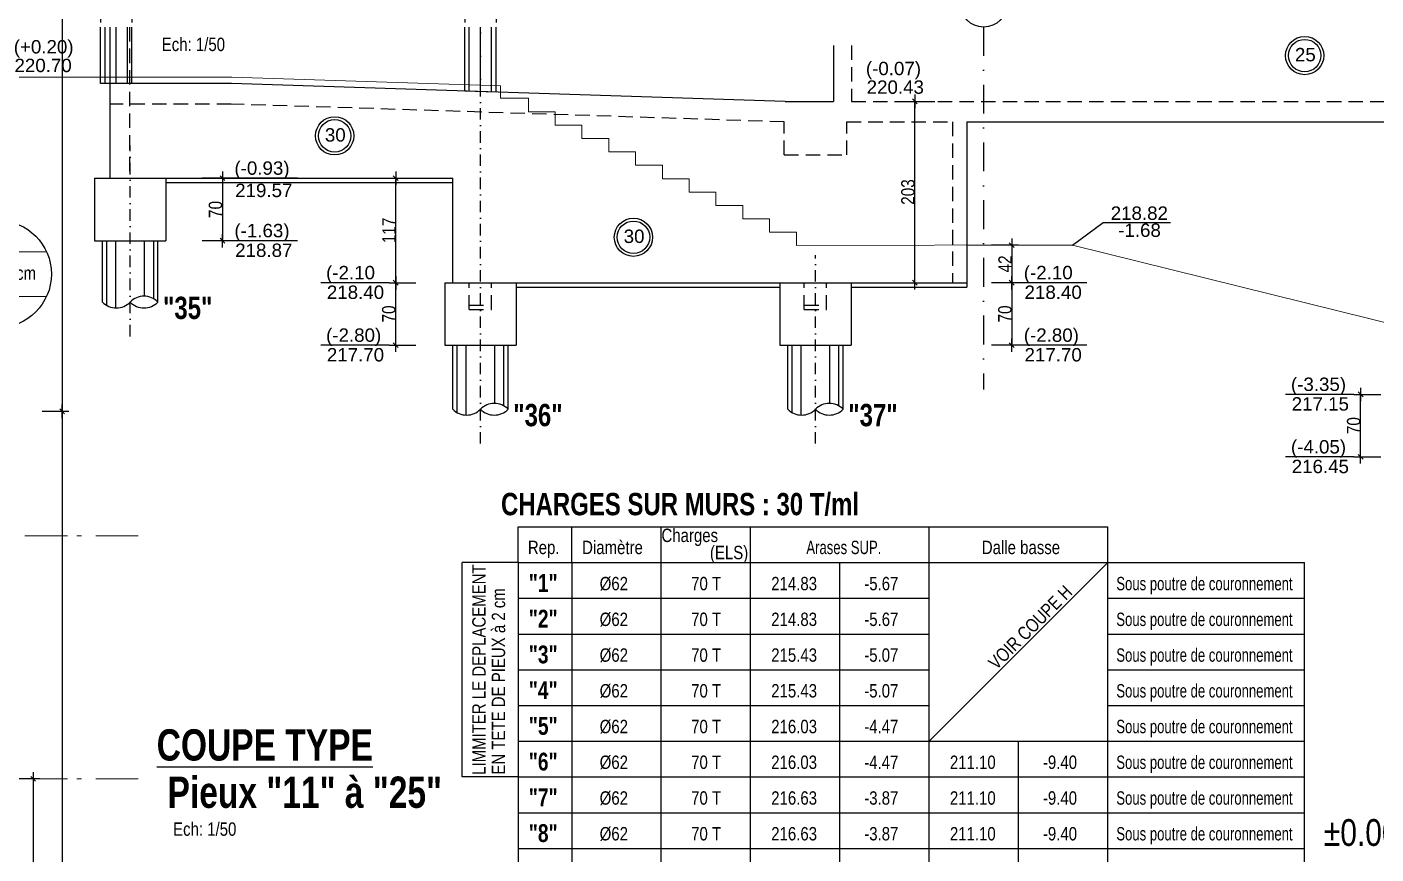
# Model space of a CAD drawing. Header units: centimetres. Extents: x 0 to 26456, y -12469 to -8269.
# Drawn here: x 23976 to 25486, y -10975 to -10049 of the extents above; entities that cross this region are included whole.
import ezdxf
from ezdxf.enums import TextEntityAlignment as Align

# ---------------------------------------------------------------- set-up
doc = ezdxf.new("R2010")
doc.units = ezdxf.units.CM
doc.header["$LTSCALE"] = 25.4
doc.header["$PDMODE"] = 1
doc.header["$PDSIZE"] = -2
for name, pattern in [('CACHEX2', [19.05, 12.7, -6.35]), ('Style de ligne -6', [1.04164, 0.625, -0.20828, 0.06943, -0.13893]), ('TIRETPTX2', [50.8, 25.4, -12.7, 0, -12.7])]:
    doc.linetypes.add(name, pattern=pattern)
for name, color, linetype in [('01_cote_gen', 4, 'Continuous'), ('01_linteaux', 2, 'Continuous'), ('01_poch_murs', 253, 'Continuous'), ('01_texte', 230, 'Continuous'), ('AA_COTES', 2, 'Continuous')]:
    doc.layers.add(name, color=color, linetype=linetype)
doc.layers.add('01_murs_coup', color=5, linetype='Continuous', lineweight=60)
doc.layers.add('B Général', color=7, linetype='Continuous', lineweight=5)
doc.styles.add('impact', font='impact.ttf')
doc.styles.add('MATTE_TXT', font='arial.ttf')
doc.styles.add('STYLE2', font='ARIALN.TTF')
doc.dimstyles.new('JB50', dxfattribs={"dimscale": 0.1, "dimtxt": 150, "dimasz": 15, "dimexe": 0.1, "dimexo": 0.1, "dimgap": 0.09, "dimtad": 1, "dimdec": 1, "dimdsep": 46, "dimtxsty": 'STYLE2', "dimblk1": 'BOND_G', "dimblk2": 'BOND_D', "dimsah": 1, "dimcen": 1.5, "dimdle": 0.01, "dimse1": 1, "dimse2": 1, "dimclrd": 4, "dimclre": 2, "dimclrt": 6, "dimazin": 2, "dimtfac": 2.333333, "dimtdec": 1, "dimtix": 1, "dimtmove": 2, "dimatfit": 3, "dimldrblk": 'BOND_G', "dimfxl": 1, "dimtolj": 1, "dimtzin": 0, "dimarcsym": 0})

# ---------------------------------------------------------------- blocks, each defined once
blk = doc.blocks.new('BOND_G')
at = {"layer": 'AA_COTES', "color": 0}
for p, q in [((0, -5), (0, 15)), ((5, 0), (-5, 0)), ((1.8, 1.8), (-1.8, -1.8))]:
    blk.add_line(p, q, dxfattribs=at)
blk = doc.blocks.new('BOND_D')
at = {"layer": 'AA_COTES', "color": 0}
for p, q in [((5, 0), (-5, 0)), ((-1.8, -1.8), (1.8, 1.8)), ((0, 5), (0, -15))]:
    blk.add_line(p, q, dxfattribs=at)
blk = doc.blocks.new('*D25')
at = {"layer": '01_cote_gen', "color": 4, "lineweight": -2, "transparency": 16777216}
blk.add_line((24015.6, -8682.8), (24015.6, -10478.1), dxfattribs=at)
at = {"layer": 'Defpoints', "color": 0, "transparency": 16777216}
for p in [(23993.1, -8681.3), (23993.1, -10479.6), (24015.6, -10479.6)]:
    blk.add_point(p, dxfattribs=at)
at = {"layer": '01_cote_gen', "color": 4, "lineweight": -2, "transparency": 16777216, "xscale": 1.5, "yscale": 1.5, "zscale": 1.5}
for name, p, rotation in [('BOND_G', (24015.6, -8681.3), 90), ('BOND_D', (24015.6, -10479.6), 270)]:
    blk.add_blockref(name, p, dxfattribs=dict(at, rotation=rotation))
at = {"layer": '01_cote_gen', "color": 6, "transparency": 16777216, "insert": (24007.9, -9580.4), "char_height": 15, "attachment_point": 5, "rotation": 90, "style": 'STYLE2'}
blk.add_mtext('\\A1;1798.3', dxfattribs=at)
blk = doc.blocks.new('*D46')
at = {"layer": '01_cote_gen', "color": 4, "lineweight": -2, "ltscale": 3, "transparency": 16777216}
blk.add_line((23586.9, -10481.1), (23586.9, -11070), dxfattribs=at)
at = {"layer": 'Defpoints', "color": 0, "ltscale": 3, "transparency": 16777216}
for p in [(24009.5, -10479.6), (23586.9, -11071.5), (23586.9, -11071.5)]:
    blk.add_point(p, dxfattribs=at)
at = {"layer": '01_cote_gen', "color": 4, "lineweight": -2, "ltscale": 3, "transparency": 16777216, "xscale": 1.5, "yscale": 1.5, "zscale": 1.5}
for name, p, rotation in [('BOND_G', (23586.9, -10479.6), 90), ('BOND_D', (23586.9, -11071.5), 270)]:
    blk.add_blockref(name, p, dxfattribs=dict(at, rotation=rotation))
at = {"layer": '01_cote_gen', "color": 6, "ltscale": 3, "transparency": 16777216, "insert": (23579.2, -10775.6), "char_height": 15, "attachment_point": 5, "rotation": 90, "style": 'STYLE2'}
blk.add_mtext('\\A1;591.9', dxfattribs=at)
blk = doc.blocks.new('*D104')
at = {"layer": '01_cote_gen', "color": 4, "lineweight": -2, "ltscale": 3, "transparency": 16777216}
blk.add_line((24015.6, -10481.1), (24015.6, -11561.9), dxfattribs=at)
at = {"layer": 'Defpoints', "color": 0, "ltscale": 3, "transparency": 16777216}
for p in [(23885.3, -10479.6), (24015.6, -11563.4), (24018.3, -11563.4)]:
    blk.add_point(p, dxfattribs=at)
at = {"layer": '01_cote_gen', "color": 4, "lineweight": -2, "ltscale": 3, "transparency": 16777216, "xscale": 1.5, "yscale": 1.5, "zscale": 1.5}
for name, p, rotation in [('BOND_G', (24015.6, -10479.6), 90), ('BOND_D', (24015.6, -11563.4), 270)]:
    blk.add_blockref(name, p, dxfattribs=dict(at, rotation=rotation))
at = {"layer": '01_cote_gen', "color": 6, "ltscale": 3, "transparency": 16777216, "insert": (24007.9, -11021.5), "char_height": 15, "attachment_point": 5, "rotation": 90, "style": 'STYLE2'}
blk.add_mtext('\\A1;1083.8', dxfattribs=at)
blk = doc.blocks.new('*D183')
at = {"layer": '01_cote_gen', "color": 4, "lineweight": -2, "ltscale": 3, "transparency": 16777216}
blk.add_line((25468.9, -10529.1), (25468.9, -10462.1), dxfattribs=at)
at = {"layer": 'Defpoints', "color": 0, "ltscale": 3, "transparency": 16777216}
for p in [(25468.9, -10460.6), (25511.2, -10460.6), (25511.2, -10530.6)]:
    blk.add_point(p, dxfattribs=at)
at = {"layer": '01_cote_gen', "color": 4, "lineweight": -2, "ltscale": 3, "transparency": 16777216, "xscale": 1.5, "yscale": 1.5, "zscale": 1.5}
for name, p, rotation in [('BOND_D', (25468.9, -10460.6), 90), ('BOND_G', (25468.9, -10530.6), 270)]:
    blk.add_blockref(name, p, dxfattribs=dict(at, rotation=rotation))
at = {"layer": '01_cote_gen', "color": 6, "ltscale": 3, "transparency": 16777216, "insert": (25461.2, -10495.6), "char_height": 15, "attachment_point": 5, "rotation": 90, "style": 'STYLE2'}
blk.add_mtext('\\A1;70', dxfattribs=at)
blk = doc.blocks.new('*D188')
at = {"layer": '01_cote_gen', "color": 4, "lineweight": -2, "ltscale": 3, "transparency": 16777216}
blk.add_line((25078.4, -10295.1), (25078.4, -10334.1), dxfattribs=at)
at = {"layer": 'Defpoints', "color": 0, "ltscale": 3, "transparency": 16777216}
for p in [(25087.2, -10293.6), (25028, -10335.6), (25078.4, -10335.6)]:
    blk.add_point(p, dxfattribs=at)
at = {"layer": '01_cote_gen', "color": 4, "lineweight": -2, "ltscale": 3, "transparency": 16777216, "xscale": 1.5, "yscale": 1.5, "zscale": 1.5}
for name, p, rotation in [('BOND_G', (25078.4, -10293.6), 90), ('BOND_D', (25078.4, -10335.6), 270)]:
    blk.add_blockref(name, p, dxfattribs=dict(at, rotation=rotation))
at = {"layer": '01_cote_gen', "color": 6, "ltscale": 3, "transparency": 16777216, "insert": (25070.9, -10314.6), "char_height": 15, "attachment_point": 5, "rotation": 90, "style": 'STYLE2'}
blk.add_mtext('\\A1;42', dxfattribs=at)
blk = doc.blocks.new('*D189')
at = {"layer": '01_cote_gen', "color": 4, "lineweight": -2, "ltscale": 3, "transparency": 16777216}
blk.add_line((25078.4, -10337.1), (25078.4, -10404.1), dxfattribs=at)
at = {"layer": 'Defpoints', "color": 0, "ltscale": 3, "transparency": 16777216}
for p in [(25055.9, -10335.6), (24898.7, -10405.6), (25078.4, -10405.6)]:
    blk.add_point(p, dxfattribs=at)
at = {"layer": '01_cote_gen', "color": 4, "lineweight": -2, "ltscale": 3, "transparency": 16777216, "xscale": 1.5, "yscale": 1.5, "zscale": 1.5}
for name, p, rotation in [('BOND_G', (25078.4, -10335.6), 90), ('BOND_D', (25078.4, -10405.6), 270)]:
    blk.add_blockref(name, p, dxfattribs=dict(at, rotation=rotation))
at = {"layer": '01_cote_gen', "color": 6, "ltscale": 3, "transparency": 16777216, "insert": (25070.8, -10370.6), "char_height": 15, "attachment_point": 5, "rotation": 90, "style": 'STYLE2'}
blk.add_mtext('\\A1;70', dxfattribs=at)
blk = doc.blocks.new('*D190')
at = {"layer": '01_cote_gen', "color": 4, "lineweight": -2, "ltscale": 3, "transparency": 16777216}
blk.add_line((24388.9, -10334.1), (24388.9, -10220.1), dxfattribs=at)
at = {"layer": 'Defpoints', "color": 0, "ltscale": 3, "transparency": 16777216}
for p in [(24388.9, -10218.6), (24432.1, -10218.6), (24523.7, -10335.6)]:
    blk.add_point(p, dxfattribs=at)
at = {"layer": '01_cote_gen', "color": 4, "lineweight": -2, "ltscale": 3, "transparency": 16777216, "xscale": 1.5, "yscale": 1.5, "zscale": 1.5}
for name, p, rotation in [('BOND_D', (24388.9, -10218.6), 90), ('BOND_G', (24388.9, -10335.6), 270)]:
    blk.add_blockref(name, p, dxfattribs=dict(at, rotation=rotation))
at = {"layer": '01_cote_gen', "color": 6, "ltscale": 3, "transparency": 16777216, "insert": (24381.3, -10277.1), "char_height": 15, "attachment_point": 5, "rotation": 90, "style": 'STYLE2'}
blk.add_mtext('\\A1;117', dxfattribs=at)
blk = doc.blocks.new('*D184')
at = {"layer": '01_cote_gen', "color": 4, "lineweight": -2, "ltscale": 3, "transparency": 16777216}
blk.add_line((24388.9, -10404.1), (24388.9, -10337.1), dxfattribs=at)
at = {"layer": 'Defpoints', "color": 0, "ltscale": 3, "transparency": 16777216}
for p in [(24388.9, -10335.6), (24443.7, -10335.6), (24443.7, -10405.6)]:
    blk.add_point(p, dxfattribs=at)
at = {"layer": '01_cote_gen', "color": 4, "lineweight": -2, "ltscale": 3, "transparency": 16777216, "xscale": 1.5, "yscale": 1.5, "zscale": 1.5}
for name, p, rotation in [('BOND_D', (24388.9, -10335.6), 90), ('BOND_G', (24388.9, -10405.6), 270)]:
    blk.add_blockref(name, p, dxfattribs=dict(at, rotation=rotation))
at = {"layer": '01_cote_gen', "color": 6, "ltscale": 3, "transparency": 16777216, "insert": (24381.2, -10370.6), "char_height": 15, "attachment_point": 5, "rotation": 90, "style": 'STYLE2'}
blk.add_mtext('\\A1;70', dxfattribs=at)
blk = doc.blocks.new('*D187')
at = {"layer": '01_cote_gen', "color": 4, "lineweight": -2, "ltscale": 3, "transparency": 16777216}
blk.add_line((24194.9, -10220.1), (24194.9, -10287.1), dxfattribs=at)
at = {"layer": 'Defpoints', "color": 0, "ltscale": 3, "transparency": 16777216}
for p in [(24177.5, -10218.6), (24131.7, -10288.6), (24194.9, -10288.6)]:
    blk.add_point(p, dxfattribs=at)
at = {"layer": '01_cote_gen', "color": 4, "lineweight": -2, "ltscale": 3, "transparency": 16777216, "xscale": 1.5, "yscale": 1.5, "zscale": 1.5}
for name, p, rotation in [('BOND_G', (24194.9, -10218.6), 90), ('BOND_D', (24194.9, -10288.6), 270)]:
    blk.add_blockref(name, p, dxfattribs=dict(at, rotation=rotation))
at = {"layer": '01_cote_gen', "color": 6, "ltscale": 3, "transparency": 16777216, "insert": (24187.2, -10253.6), "char_height": 15, "attachment_point": 5, "rotation": 90, "style": 'STYLE2'}
blk.add_mtext('\\A1;70', dxfattribs=at)
blk = doc.blocks.new('*D226')
at = {"layer": '01_cote_gen', "color": 4, "lineweight": -2, "ltscale": 3, "transparency": 16777216}
blk.add_line((24970, -10334.1), (24970, -10134.1), dxfattribs=at)
at = {"layer": 'Defpoints', "color": 0, "ltscale": 3, "transparency": 16777216}
for p in [(24970, -10132.6), (24980.5, -10132.6), (24980.5, -10335.6)]:
    blk.add_point(p, dxfattribs=at)
at = {"layer": '01_cote_gen', "color": 4, "lineweight": -2, "ltscale": 3, "transparency": 16777216, "xscale": 1.5, "yscale": 1.5, "zscale": 1.5}
for name, p, rotation in [('BOND_D', (24970, -10132.6), 90), ('BOND_G', (24970, -10335.6), 270)]:
    blk.add_blockref(name, p, dxfattribs=dict(at, rotation=rotation))
at = {"layer": '01_cote_gen', "color": 6, "ltscale": 3, "transparency": 16777216, "insert": (24962.3, -10234.1), "char_height": 15, "attachment_point": 5, "rotation": 90, "style": 'STYLE2'}
blk.add_mtext('\\A1;203', dxfattribs=at)
blk = doc.blocks.new('*D256')
at = {"layer": '01_cote_gen', "color": 4, "lineweight": -2, "ltscale": 3, "transparency": 16777216}
blk.add_line((23983, -10892.5), (23983, -11561.9), dxfattribs=at)
at = {"layer": 'Defpoints', "color": 0, "ltscale": 3, "transparency": 16777216}
for p in [(23943.7, -10891), (23943.7, -11563.4), (23983, -11563.4)]:
    blk.add_point(p, dxfattribs=at)
at = {"layer": '01_cote_gen', "color": 4, "lineweight": -2, "ltscale": 3, "transparency": 16777216, "xscale": 1.5, "yscale": 1.5, "zscale": 1.5}
for name, p, rotation in [('BOND_G', (23983, -10891), 90), ('BOND_D', (23983, -11563.4), 270)]:
    blk.add_blockref(name, p, dxfattribs=dict(at, rotation=rotation))
at = {"layer": '01_cote_gen', "color": 6, "ltscale": 3, "transparency": 16777216, "insert": (23975.3, -11227.2), "char_height": 15, "attachment_point": 5, "rotation": 90, "style": 'STYLE2'}
blk.add_mtext('\\A1;672.5', dxfattribs=at)
blk = doc.blocks.new('*D260')
at = {"layer": '01_cote_gen', "color": 4, "lineweight": -2, "ltscale": 3, "transparency": 16777216}
blk.add_line((24467.7, -10021.7), (24499.7, -10021.7), dxfattribs=at)
at = {"layer": 'Defpoints', "color": 0, "ltscale": 3, "transparency": 16777216}
for p in [(24501.2, -10021.7), (24466.2, -10049.4), (24501.2, -10049.4)]:
    blk.add_point(p, dxfattribs=at)
at = {"layer": '01_cote_gen', "color": 4, "lineweight": -2, "ltscale": 3, "transparency": 16777216, "xscale": 1.5, "yscale": 1.5, "zscale": 1.5, "rotation": 180}
blk.add_blockref('BOND_G', (24466.2, -10021.7), dxfattribs=at)
at = {"layer": '01_cote_gen', "color": 4, "lineweight": -2, "ltscale": 3, "transparency": 16777216, "xscale": 1.5, "yscale": 1.5, "zscale": 1.5}
blk.add_blockref('BOND_D', (24501.2, -10021.7), dxfattribs=at)
at = {"layer": '01_cote_gen', "color": 6, "ltscale": 3, "transparency": 16777216, "insert": (24483.7, -10013.6), "char_height": 15, "attachment_point": 5, "style": 'STYLE2'}
blk.add_mtext('\\A1;%%C35', dxfattribs=at)
blk = doc.blocks.new('*D261')
at = {"layer": '01_cote_gen', "color": 4, "lineweight": -2, "ltscale": 3, "transparency": 16777216}
blk.add_line((24060, -10021.7), (24092, -10021.7), dxfattribs=at)
at = {"layer": 'Defpoints', "color": 0, "ltscale": 3, "transparency": 16777216}
for p in [(24093.5, -10021.7), (24058.5, -10049.4), (24093.5, -10049.4)]:
    blk.add_point(p, dxfattribs=at)
at = {"layer": '01_cote_gen', "color": 4, "lineweight": -2, "ltscale": 3, "transparency": 16777216, "xscale": 1.5, "yscale": 1.5, "zscale": 1.5, "rotation": 180}
blk.add_blockref('BOND_G', (24058.5, -10021.7), dxfattribs=at)
at = {"layer": '01_cote_gen', "color": 4, "lineweight": -2, "ltscale": 3, "transparency": 16777216, "xscale": 1.5, "yscale": 1.5, "zscale": 1.5}
blk.add_blockref('BOND_D', (24093.5, -10021.7), dxfattribs=at)
at = {"layer": '01_cote_gen', "color": 6, "ltscale": 3, "transparency": 16777216, "insert": (24076, -10013.6), "char_height": 15, "attachment_point": 5, "style": 'STYLE2'}
blk.add_mtext('\\A1;%%C35', dxfattribs=at)

msp = doc.modelspace()

# ---------------------------------------------------------------- linework, layer by layer
at = {"layer": '01_cote_gen', "ltscale": 3}
msp.add_line((24501.17, -10122.15), (24466.17, -10121.02), dxfattribs=at)
at = {"layer": '01_linteaux'}
for p, q in [((24058.55, -10112.6), (24058.55, -10049.39)), ((24068.97, -10049.39), (24068.97, -10218.6)), ((24093.55, -10112.6), (24093.55, -10049.39)), ((24466.17, -10121.02), (24466.17, -10049.39)), ((24501.17, -10122.15), (24501.17, -10049.39)), ((24878.97, -10070.1), (24878.97, -10132.6)), ((24068.97, -10112.6), (24058.55, -10112.6)), ((24205.18, -10112.6), (24068.97, -10112.6)), ((24093.55, -10112.6), (24068.97, -10112.6)), ((24824.86, -10132.6), (24205.18, -10112.6)), ((24824.86, -10132.6), (24878.97, -10132.6)), ((25027.97, -10155.6), (25027.97, -10340.6)), ((25027.97, -10155.6), (26405.97, -10155.6)), ((24051.67, -10218.6), (24051.67, -10288.6)), ((24051.67, -10218.6), (24131.67, -10218.6)), ((24068.97, -10218.6), (24452.67, -10218.6)), ((24131.67, -10218.6), (24131.67, -10288.6)), ((24452.67, -10335.6), (24452.67, -10218.6)), ((24131.67, -10223.6), (24452.67, -10223.6)), ((24051.67, -10288.6), (24131.67, -10288.6)), ((24060.67, -10357.22), (24060.67, -10288.6)), ((24122.67, -10357.22), (24122.67, -10288.6)), ((24443.67, -10335.6), (24443.67, -10405.6)), ((24443.67, -10335.6), (24523.67, -10335.6)), ((24523.67, -10335.6), (25027.97, -10335.6)), ((24523.67, -10335.6), (24523.67, -10405.6)), ((24523.67, -10340.6), (24818.67, -10340.6)), ((24818.67, -10335.6), (24818.67, -10405.6)), ((24818.67, -10335.6), (24898.67, -10335.6)), ((24898.67, -10335.6), (24898.67, -10405.6)), ((24898.67, -10340.6), (25027.97, -10340.6)), ((24443.67, -10405.6), (24523.67, -10405.6)), ((24452.67, -10477.22), (24452.67, -10405.6)), ((24514.67, -10477.22), (24514.67, -10405.6)), ((24818.67, -10405.6), (24898.67, -10405.6)), ((24827.67, -10477.22), (24827.67, -10405.6)), ((24889.67, -10477.22), (24889.67, -10405.6))]:
    msp.add_line(p, q, dxfattribs=at)
at = {"layer": '01_linteaux', "linetype": 'CACHEX2', "ltscale": 0.05}
for p, q in [((24090.97, -10049.39), (24090.97, -10218.6)), ((24898.97, -10070.1), (24898.97, -10132.6)), ((24204.81, -10135.6), (24068.97, -10135.6)), ((24823.67, -10155.57), (24204.81, -10135.6)), ((24898.97, -10132.6), (26405.97, -10132.6)), ((24823.67, -10192.6), (24823.67, -10155.57)), ((24893.67, -10155.6), (25011.97, -10155.6)), ((24893.67, -10192.6), (24893.67, -10155.6)), ((25011.97, -10155.6), (25011.97, -10335.6)), ((24823.67, -10192.6), (24893.67, -10192.6)), ((24471.17, -10365.6), (24471.17, -10335.6)), ((24496.17, -10365.6), (24496.17, -10335.6)), ((24846.17, -10365.6), (24846.17, -10335.6)), ((24871.17, -10365.6), (24871.17, -10335.6)), ((24471.17, -10360.6), (24496.17, -10360.6)), ((24471.17, -10365.6), (24496.17, -10365.6)), ((24846.17, -10360.6), (24871.17, -10360.6)), ((24846.17, -10365.6), (24871.17, -10365.6))]:
    msp.add_line(p, q, dxfattribs=at)
at = {"layer": '01_linteaux', "linetype": 'TIRETPTX2', "ltscale": 0.02}
for p, q in [((24483.67, -10515.75), (24483.67, -10049.39)), ((24091.67, -10395.75), (24091.67, -10181.85)), ((24858.67, -10515.75), (24858.67, -10304.85))]:
    msp.add_line(p, q, dxfattribs=at)
at = {"layer": '01_linteaux', "linetype": 'TIRETPTX2', "ltscale": 0.05}
msp.add_line((25046.97, -10049.39), (25046.97, -10455.03), dxfattribs=at)
at = {"layer": '01_linteaux'}
for centre, start, end in [((24076.17, -10342.15), 224.19387, 315.80613), ((24107.17, -10372.29), 44.19387, 135.80613), ((24107.17, -10342.15), 224.19387, 315.80613), ((24468.17, -10462.15), 224.19387, 315.80613), ((24499.17, -10492.29), 44.19387, 135.80613), ((24499.17, -10462.15), 224.19387, 315.80613), ((24843.17, -10462.15), 224.19387, 315.80613), ((24874.17, -10492.29), 44.19387, 135.80613), ((24874.17, -10462.15), 224.19387, 315.80613)]:
    msp.add_arc(centre, 21.62, start, end, dxfattribs=at)
at = {"layer": '01_murs_coup', "linetype": 'Continuous', "lineweight": 5}
for p, q in [((24205.29, -10105.6), (23960.11, -10105.6)), ((24506.15, -10115.31), (24205.29, -10105.6)), ((24506.15, -10115.31), (24506.15, -10129.17)), ((24506.15, -10129.17), (24537.35, -10129.17)), ((24537.35, -10129.17), (24537.35, -10144.17)), ((24537.35, -10144.17), (24567.35, -10144.17)), ((24567.35, -10144.17), (24567.35, -10159.17)), ((24567.35, -10159.17), (24597.35, -10159.17)), ((24597.35, -10159.17), (24597.35, -10174.17)), ((24597.35, -10174.17), (24627.35, -10174.17)), ((24627.35, -10174.17), (24627.35, -10189.17)), ((24627.35, -10189.17), (24657.35, -10189.17)), ((24657.35, -10189.17), (24657.35, -10204.17)), ((24657.35, -10204.17), (24687.35, -10204.17)), ((24687.35, -10204.17), (24687.35, -10219.17)), ((24687.35, -10219.17), (24717.35, -10219.17)), ((24717.35, -10219.17), (24717.35, -10234.17)), ((24717.35, -10234.17), (24747.35, -10234.17)), ((24747.35, -10234.17), (24747.35, -10249.17)), ((24747.35, -10249.17), (24777.35, -10249.17)), ((24777.35, -10249.17), (24777.35, -10264.17)), ((24777.35, -10264.17), (24807.35, -10264.17)), ((24807.35, -10264.17), (24807.35, -10279.17)), ((24807.35, -10279.17), (24837.35, -10279.17)), ((24837.35, -10279.17), (24837.35, -10293.91)), ((24837.35, -10293.91), (25146.09, -10293.33)), ((25027.97, -10293.6), (25146.47, -10293.6)), ((26204.97, -10555.6), (25146.47, -10293.6)), ((23888.99, -10300.85), (23998.01, -10300.85)), ((23888.99, -10351), (23998.01, -10351))]:
    msp.add_line(p, q, dxfattribs=at)
at = {"layer": '01_poch_murs'}
for p, q in [((24063.55, -10112.6), (24063.55, -10049.39)), ((24076.05, -10112.6), (24076.05, -10049.39)), ((24088.55, -10112.6), (24088.55, -10049.39)), ((24471.17, -10121.18), (24471.17, -10049.39)), ((24483.67, -10121.59), (24483.67, -10049.39)), ((24496.17, -10121.99), (24496.17, -10049.39)), ((24065.67, -10361.04), (24065.67, -10288.6)), ((24075.67, -10363.76), (24075.67, -10288.6)), ((24107.67, -10350.67), (24107.67, -10288.6)), ((24117.67, -10288.6), (24117.67, -10353.39)), ((24457.67, -10481.04), (24457.67, -10405.6)), ((24467.67, -10483.76), (24467.67, -10405.6)), ((24499.67, -10470.67), (24499.67, -10405.6)), ((24509.67, -10405.6), (24509.67, -10473.39)), ((24832.67, -10481.04), (24832.67, -10405.6)), ((24842.67, -10483.76), (24842.67, -10405.6)), ((24874.67, -10470.67), (24874.67, -10405.6)), ((24884.67, -10405.6), (24884.67, -10473.39))]:
    msp.add_line(p, q, dxfattribs=at)
at = {"layer": '01_texte'}
for p, q in [((24278.78, -10218.6), (24202.37, -10218.6)), ((25146.47, -10293.6), (25180.81, -10268.06)), ((25180.81, -10268.06), (25256.07, -10268.06)), ((24278.78, -10288.6), (24202.37, -10288.6)), ((24381.38, -10335.6), (24304.97, -10335.6)), ((25162.34, -10335.6), (25085.93, -10335.6)), ((24381.38, -10405.6), (24304.97, -10405.6)), ((25162.34, -10405.6), (25085.93, -10405.6)), ((25461.35, -10460.6), (25384.94, -10460.6)), ((25461.35, -10530.6), (25384.94, -10530.6)), ((24525.97, -10608.83), (25185.97, -10608.83)), ((24525.97, -10648.83), (24525.97, -10608.83)), ((24585.97, -10648.83), (24585.97, -10608.83)), ((24685.97, -10648.83), (24685.97, -10608.83)), ((24785.97, -10648.83), (24785.97, -10608.83)), ((24985.97, -10648.83), (24985.97, -10608.83)), ((25185.97, -10648.83), (25185.97, -10608.83)), ((24463.09, -10888.83), (24463.09, -10648.83)), ((24525.97, -10648.83), (24463.09, -10648.83)), ((24525.97, -10648.83), (24525.97, -10688.83)), ((24525.97, -10648.83), (25405.97, -10648.83)), ((24585.97, -10648.83), (24585.97, -10688.83)), ((24685.97, -10688.83), (24685.97, -10648.83)), ((24785.97, -10688.83), (24785.97, -10648.83)), ((24885.97, -10688.83), (24885.97, -10648.83)), ((24985.97, -10688.83), (24985.97, -10648.83)), ((24985.97, -10848.83), (25185.97, -10648.83)), ((25185.97, -10688.83), (25185.97, -10648.83)), ((25405.97, -10688.83), (25405.97, -10648.83)), ((24525.97, -10688.83), (24985.97, -10688.83)), ((24525.97, -10688.83), (24525.97, -10728.83)), ((24585.97, -10688.83), (24585.97, -10728.83)), ((24685.97, -10728.83), (24685.97, -10688.83)), ((24785.97, -10728.83), (24785.97, -10688.83)), ((24885.97, -10728.83), (24885.97, -10688.83)), ((24985.97, -10728.83), (24985.97, -10688.83)), ((25185.97, -10728.83), (25185.97, -10688.83)), ((25185.97, -10688.83), (25405.97, -10688.83)), ((25405.97, -10728.83), (25405.97, -10688.83)), ((24525.97, -10728.83), (24985.97, -10728.83)), ((24525.97, -10728.83), (24525.97, -10768.83)), ((24585.97, -10728.83), (24585.97, -10768.83)), ((24685.97, -10768.83), (24685.97, -10728.83)), ((24785.97, -10768.83), (24785.97, -10728.83)), ((24885.97, -10768.83), (24885.97, -10728.83)), ((24985.97, -10768.83), (24985.97, -10728.83)), ((25185.97, -10768.83), (25185.97, -10728.83)), ((25185.97, -10728.83), (25405.97, -10728.83)), ((25405.97, -10768.83), (25405.97, -10728.83)), ((24525.97, -10768.83), (24985.97, -10768.83)), ((24525.97, -10768.83), (24525.97, -10808.83)), ((24585.97, -10768.83), (24585.97, -10808.83)), ((24685.97, -10808.83), (24685.97, -10768.83)), ((24785.97, -10808.83), (24785.97, -10768.83)), ((24885.97, -10808.83), (24885.97, -10768.83)), ((24985.97, -10808.83), (24985.97, -10768.83)), ((25185.97, -10808.83), (25185.97, -10768.83)), ((25185.97, -10768.83), (25405.97, -10768.83)), ((25405.97, -10808.83), (25405.97, -10768.83)), ((24525.97, -10808.83), (24985.97, -10808.83)), ((24525.97, -10808.83), (24525.97, -10848.83)), ((24585.97, -10808.83), (24585.97, -10848.83)), ((24685.97, -10848.83), (24685.97, -10808.83)), ((24785.97, -10848.83), (24785.97, -10808.83)), ((24885.97, -10848.83), (24885.97, -10808.83)), ((24985.97, -10848.83), (24985.97, -10808.83)), ((25185.97, -10848.83), (25185.97, -10808.83)), ((25185.97, -10808.83), (25405.97, -10808.83)), ((25405.97, -10848.83), (25405.97, -10808.83)), ((24525.97, -10848.83), (25405.97, -10848.83)), ((24525.97, -10848.83), (24525.97, -10888.83)), ((24585.97, -10848.83), (24585.97, -10888.83)), ((24685.97, -10888.83), (24685.97, -10848.83)), ((24785.97, -10888.83), (24785.97, -10848.83)), ((24885.97, -10888.83), (24885.97, -10848.83)), ((24985.97, -10888.83), (24985.97, -10848.83)), ((25085.97, -10888.83), (25085.97, -10848.83)), ((25185.97, -10888.83), (25185.97, -10848.83)), ((25405.97, -10888.83), (25405.97, -10848.83)), ((24525.97, -10888.83), (24463.09, -10888.83)), ((24525.97, -10888.83), (25405.97, -10888.83)), ((24525.97, -10888.83), (24525.97, -10928.83)), ((24585.97, -10888.83), (24585.97, -10928.83)), ((24685.97, -10928.83), (24685.97, -10888.83)), ((24785.97, -10928.83), (24785.97, -10888.83)), ((24885.97, -10928.83), (24885.97, -10888.83)), ((24985.97, -10928.83), (24985.97, -10888.83)), ((25085.97, -10928.83), (25085.97, -10888.83)), ((25185.97, -10928.83), (25185.97, -10888.83)), ((25405.97, -10928.83), (25405.97, -10888.83)), ((24525.97, -10928.83), (25405.97, -10928.83)), ((24525.97, -10928.83), (24525.97, -10968.83)), ((24585.97, -10928.83), (24585.97, -10968.83)), ((24685.97, -10968.83), (24685.97, -10928.83)), ((24785.97, -10968.83), (24785.97, -10928.83)), ((24885.97, -10968.83), (24885.97, -10928.83)), ((24985.97, -10968.83), (24985.97, -10928.83)), ((25085.97, -10968.83), (25085.97, -10928.83)), ((25185.97, -10968.83), (25185.97, -10928.83)), ((25405.97, -10968.83), (25405.97, -10928.83)), ((24525.97, -10968.83), (25405.97, -10968.83)), ((24525.97, -10968.83), (24525.97, -11008.83)), ((24585.97, -10968.83), (24585.97, -11008.83)), ((24685.97, -11008.83), (24685.97, -10968.83)), ((24785.97, -11008.83), (24785.97, -10968.83)), ((24885.97, -11008.83), (24885.97, -10968.83)), ((24985.97, -11008.83), (24985.97, -10968.83)), ((25085.97, -11008.83), (25085.97, -10968.83)), ((25185.97, -11008.83), (25185.97, -10968.83)), ((25405.97, -11008.83), (25405.97, -10968.83))]:
    msp.add_line(p, q, dxfattribs=at)
for centre, radius in [((25046.97, -10023.05), 26.34), ((25406.3, -10081.35), 21.4), ((25406.3, -10081.35), 18.16), ((24320.52, -10171.2), 21.4), ((24320.52, -10171.2), 18.16), ((23943.5, -10325.93), 60), ((24654.98, -10284.69), 21.4), ((24654.98, -10284.69), 18.16)]:
    msp.add_circle(centre, radius, dxfattribs=at)
at = {"layer": 'B Général', "color": 1, "linetype": 'Style de ligne -6', "lineweight": 13, "ltscale": 3}
for p, q in [((24100.76, -10618.97), (21543.18, -10618.97)), ((24100.76, -10890.97), (21543.18, -10890.97))]:
    msp.add_line(p, q, dxfattribs=at)

# ---------------------------------------------------------------- texts
at = {"layer": '01_texte', "style": 'MATTE_TXT'}
for s, p in [('(+0.20)', (23961.33, -10079)), ('220.70', (23962.17, -10099.86)), ('25', (25395.38, -10087.8)), ('(-0.07)', (24915.17, -10103.28)), ('220.43', (24916.01, -10124.14)), ('30', (24309.59, -10177.65)), ('(-0.93)', (24208.35, -10214.77)), ('219.57', (24209.19, -10239.76)), ('218.82', (25189.19, -10265.25)), ('(-1.63)', (24208.35, -10284.77)), ('30', (24644.05, -10291.14)), ('-1.68', (25197.56, -10284.33)), ('218.87', (24209.19, -10306.76)), ('(-2.10', (24310.95, -10331.77)), ('(-2.10', (25091.91, -10331.77)), ('218.40', (24311.8, -10353.76)), ('218.40', (25092.75, -10353.76)), ('(-2.80)', (24310.95, -10401.77)), ('(-2.80)', (25091.91, -10401.77)), ('217.70', (24311.8, -10423.76)), ('217.70', (25092.75, -10423.76)), ('(-3.35)', (25390.92, -10456.77)), ('217.15', (25391.77, -10478.76)), ('(-4.05)', (25390.92, -10526.77)), ('216.45', (25391.77, -10548.76))]:
    msp.add_text(s, height=15, dxfattribs=at).set_placement(p)
for s, height, width, p in [('Ech: 1/50', 15, 0.8, (24162.41, -10080.8)), ('Dalle:20 cm', 15, 0.8, (23942.01, -10336.87)), ('Charges', 15, 0.8, (24718.02, -10630.39)), ('Rep.', 15, 0.8, (24554.52, -10643.89)), ('Diamètre', 15, 0.8, (24631.52, -10643.89)), ('(ELS)', 15, 0.8, (24762.02, -10649.6)), ('Arases SUP.', 15, 0.7, (24890.48, -10643.89)), ('Dalle basse', 15, 0.8, (25088.73, -10643.89)), ('%%C62', 15, 0.8, (24633.02, -10684.39)), ('70 T', 15, 0.8, (24736.34, -10684.39)), ('214.83', 15, 0.8, (24834.83, -10684.39)), ('-5.67', 15, 0.8, (24932.41, -10684.39)), ('%%C62', 15, 0.8, (24633.02, -10724.39)), ('70 T', 15, 0.8, (24736.34, -10724.39)), ('214.83', 15, 0.8, (24834.83, -10724.39)), ('-5.67', 15, 0.8, (24932.41, -10724.39)), ('%%C62', 15, 0.8, (24633.02, -10764.39)), ('70 T', 15, 0.8, (24736.34, -10764.39)), ('215.43', 15, 0.8, (24834.83, -10764.39)), ('-5.07', 15, 0.8, (24932.41, -10764.39)), ('%%C62', 15, 0.8, (24633.02, -10804.39)), ('70 T', 15, 0.8, (24736.34, -10804.39)), ('215.43', 15, 0.8, (24834.83, -10804.39)), ('-5.07', 15, 0.8, (24932.41, -10804.39)), ('%%C62', 15, 0.8, (24633.02, -10844.39)), ('70 T', 15, 0.8, (24736.34, -10844.39)), ('216.03', 15, 0.8, (24834.83, -10844.39)), ('-4.47', 15, 0.8, (24932.41, -10844.39)), ('%%C62', 15, 0.8, (24633.02, -10884.39)), ('70 T', 15, 0.8, (24736.34, -10884.39)), ('216.03', 15, 0.8, (24834.83, -10884.39)), ('-4.47', 15, 0.8, (24932.41, -10884.39)), ('211.10', 15, 0.8, (25034.83, -10884.39)), ('-9.40', 15, 0.8, (25132.41, -10884.39)), ('%%C62', 15, 0.8, (24633.02, -10924.39)), ('70 T', 15, 0.8, (24736.34, -10924.39)), ('216.63', 15, 0.8, (24834.83, -10924.39)), ('-3.87', 15, 0.8, (24932.41, -10924.39)), ('211.10', 15, 0.8, (25034.83, -10924.39)), ('-9.40', 15, 0.8, (25132.41, -10924.39)), ('Ech: 1/50', 15, 0.8, (24175.12, -10959.2)), ('%%C62', 15, 0.8, (24633.02, -10964.39)), ('70 T', 15, 0.8, (24736.34, -10964.39)), ('216.63', 15, 0.8, (24834.83, -10964.39)), ('-3.87', 15, 0.8, (24932.41, -10964.39)), ('211.10', 15, 0.8, (25034.83, -10964.39)), ('-9.40', 15, 0.8, (25132.41, -10964.39)), ('%%P0.00 = 220.50', 30, 0.8, (25539.97, -10975.04))]:
    msp.add_text(s, height=height, dxfattribs=dict(at, width=width)).set_placement(p, align=Align.BOTTOM_CENTER)
at = {"layer": '01_texte', "style": 'impact'}
for s, height, p in [('"35"', 25, (24156.04, -10383.72)), ('"36"', 25, (24548.04, -10503.72)), ('"37"', 25, (24923.04, -10503.72)), ('"1"', 20, (24553.96, -10687.69)), ('"2"', 20, (24553.96, -10727.69)), ('"3"', 20, (24553.96, -10767.69)), ('"4"', 20, (24553.96, -10807.69)), ('"5"', 20, (24553.96, -10847.69)), ('"6"', 20, (24553.96, -10887.69)), ('"7"', 20, (24553.96, -10927.69)), ('"8"', 20, (24553.96, -10967.69))]:
    msp.add_text(s, height=height, rotation=0, dxfattribs=at).set_placement(p, align=Align.BOTTOM_CENTER)
for s, height, p in [('CHARGES SUR MURS : 30 T/ml', 25, (24707.13, -10603.39)), ('%%UCOUPE TYPE', 35, (24242.35, -10880.99)), (' Pieux "11" à "25"', 35, (24281.85, -10933.93))]:
    msp.add_text(s, height=height, dxfattribs=at).set_placement(p, align=Align.BOTTOM_CENTER)
at = {"layer": '01_texte', "style": 'MATTE_TXT', "width": 0.8}
for s, rotation, p in [('LIMMITER LE DEPLACEMENT', 90, (24494.04, -10768.69)), ('VOIR COUPE H', 45, (25107.57, -10729.77)), ('EN TETE DE PIEUX à 2 cm', 90, (24515.86, -10781.9))]:
    msp.add_text(s, height=15, rotation=rotation, dxfattribs=at).set_placement(p, align=Align.BOTTOM_CENTER)
at = {"layer": '01_texte', "style": 'MATTE_TXT', "width": 0.7}
for p in [(25195.46, -10684.39), (25195.46, -10724.39), (25195.46, -10764.39), (25195.46, -10804.39), (25195.46, -10844.39), (25195.46, -10884.39), (25195.46, -10924.39), (25195.46, -10964.39)]:
    msp.add_text('Sous poutre de couronnement', height=15, dxfattribs=at).set_placement(p, align=Align.BOTTOM_LEFT)

# ---------------------------------------------------------------- dimensions: what is measured, and where the dimension line sits
at = {"layer": '01_cote_gen'}
dim = msp.add_linear_dim(base=(24015.6101, -10479.6191), p1=(23993.1101, -8681.2714), p2=(23993.1101, -10479.6191), angle=90, dimstyle='JB50', dxfattribs=at)
dim.commit()
dim.dimension.update_dxf_attribs({"geometry": '*D25', "text_midpoint": (24007.9425, -9580.4453)})
at = {"layer": '01_cote_gen', "ltscale": 3}
for base, p1, p2, picture, middle in [((24093.55, -10021.68), (24058.55, -10049.39), (24093.55, -10049.39), '*D261', (24076.05, -10013.6)), ((24501.17, -10021.68), (24466.17, -10049.39), (24501.17, -10049.39), '*D260', (24483.67, -10013.6))]:
    dim = msp.add_linear_dim(base=base, p1=p1, p2=p2, text='%%C35', dimstyle='JB50', dxfattribs=at)
    dim.commit()
    dim.dimension.update_dxf_attribs({"geometry": picture, "text_midpoint": middle})
for base, p1, p2, picture, middle in [((24970, -10132.6), (24980.5, -10335.6), (24980.5, -10132.6), '*D226', (24962.33, -10234.1)), ((24194.87, -10288.6), (24177.48, -10218.6), (24131.67, -10288.6), '*D187', (24187.2, -10253.6)), ((24388.88, -10218.6), (24523.67, -10335.6), (24432.14, -10218.6), '*D190', (24381.34, -10277.1)), ((25078.43, -10335.6), (25087.22, -10293.6), (25027.97, -10335.6), '*D188', (25070.89, -10314.6)), ((24388.88, -10335.6), (24443.67, -10405.6), (24443.67, -10335.6), '*D184', (24381.22, -10370.6)), ((25078.43, -10405.6), (25055.93, -10335.6), (24898.67, -10405.6), '*D189', (25070.76, -10370.6)), ((25468.85, -10460.6), (25511.17, -10530.6), (25511.17, -10460.6), '*D183', (25461.19, -10495.6)), ((23586.89, -11071.52), (24009.49, -10479.62), (23586.89, -11071.52), '*D46', (23579.22, -10775.57)), ((24015.61, -11563.44), (23885.28, -10479.62), (24018.35, -11563.44), '*D104', (24007.94, -11021.53)), ((23982.97, -11563.44), (23943.74, -10890.97), (23943.74, -11563.44), '*D256', (23975.3, -11227.21))]:
    dim = msp.add_linear_dim(base=base, p1=p1, p2=p2, angle=90, dimstyle='JB50', dxfattribs=at)
    dim.commit()
    dim.dimension.update_dxf_attribs({"geometry": picture, "text_midpoint": middle})

doc.saveas('drawing.dxf')
